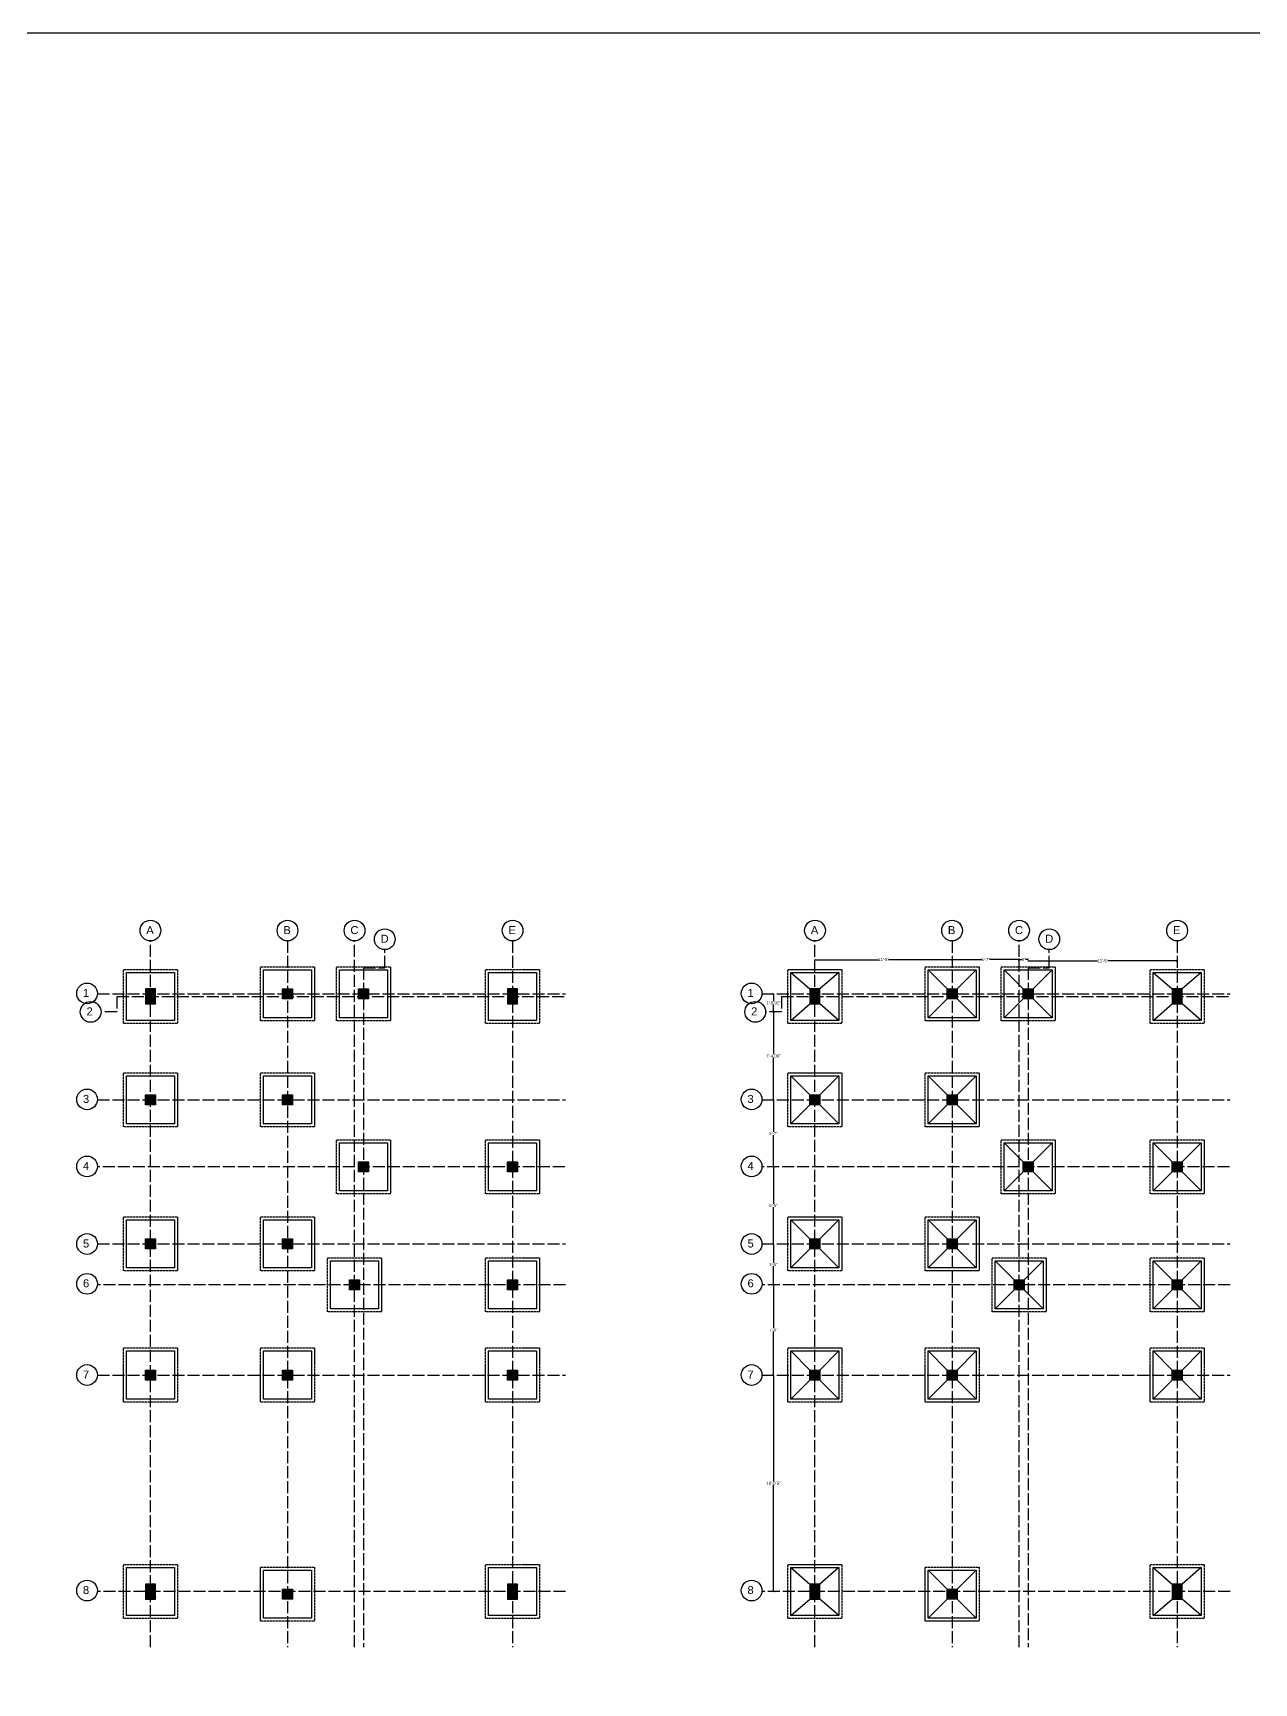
# Model space of a CAD drawing. Header units: inches. Extents: x -19338 to 11623, y -1285 to 3664.
# Drawn here: x -956 to 264, y -24 to 1626 of the extents above; entities that cross this region are included whole.
import ezdxf

# ---------------------------------------------------------------- set-up
doc = ezdxf.new("R2010")
doc.units = ezdxf.units.IN
doc.header["$MEASUREMENT"] = 0
doc.linetypes.add('ACAD_ISO02W100', pattern=[15, 12, -3])
doc.layers.get('0').update_dxf_attribs({"color": 18})
doc.layers.add('C', color=141, linetype='Continuous')
doc.layers.add('C1', color=10, linetype='Continuous')
doc.styles.get("Standard").update_dxf_attribs({"font": 'arial.ttf'})
doc.dimstyles.get("Standard").update_dxf_attribs({"dimtxt": 3, "dimasz": 2, "dimexe": 0.18, "dimexo": 0.0625, "dimgap": 0.09, "dimtad": 0, "dimtih": 1, "dimtoh": 1, "dimdsep": 46, "dimlunit": 3, "dimtxsty": 'Standard', "dimblk": 'ARCHTICK', "dimcen": 0.09, "dimse1": 1, "dimse2": 1, "dimclrd": 2, "dimadec": 0, "dimazin": 0, "dimtfac": 1, "dimtofl": 0, "dimtmove": 0, "dimatfit": 3, "dimfxl": 1, "dimtolj": 1, "dimtzin": 0, "dimarcsym": 0})

# ---------------------------------------------------------------- blocks, each defined once
blk = doc.blocks.new('_ArchTick')
at = {"color": 0, "linetype": 'ByBlock', "const_width": 0.15}
blk.add_lwpolyline([(-0.5, -0.5), (0.5, 0.5)], dxfattribs=at)
blk = doc.blocks.new('*D167')
at = {"color": 2, "lineweight": -2, "transparency": 16777216}
for p, q in [((-174.7, 699), (-111.3, 699)), ((-37.7, 699), (-101.1, 699))]:
    blk.add_line(p, q, dxfattribs=at)
at = {"layer": 'Defpoints', "color": 0, "transparency": 16777216}
for p in [(-174.7, 703.2), (-37.7, 703.2), (-37.7, 699)]:
    blk.add_point(p, dxfattribs=at)
at = {"color": 2, "lineweight": -2, "transparency": 16777216, "xscale": 2, "yscale": 2, "zscale": 2, "rotation": 180}
blk.add_blockref('_ArchTick', (-174.7, 699), dxfattribs=at)
at = {"color": 2, "lineweight": -2, "transparency": 16777216, "xscale": 2, "yscale": 2, "zscale": 2}
blk.add_blockref('_ArchTick', (-37.7, 699), dxfattribs=at)
at = {"color": 0, "transparency": 16777216, "insert": (-106.2, 699), "char_height": 3, "attachment_point": 5}
blk.add_mtext('\\A1;11\'-5"', dxfattribs=at)
blk = doc.blocks.new('*D168')
at = {"color": 2, "lineweight": -2, "transparency": 16777216}
for p, q in [((-216.2, 664.7), (-216.2, 657.4)), ((-216.2, 646.8), (-216.2, 654.1))]:
    blk.add_line(p, q, dxfattribs=at)
at = {"layer": 'Defpoints', "color": 0, "transparency": 16777216}
for p in [(-216.9, 664.7), (-216.2, 646.8), (-216.2, 646.8)]:
    blk.add_point(p, dxfattribs=at)
at = {"color": 2, "lineweight": -2, "transparency": 16777216, "xscale": 2, "yscale": 2, "zscale": 2}
for p, rotation in [((-216.2, 664.7), 90), ((-216.2, 646.8), 270)]:
    blk.add_blockref('_ArchTick', p, dxfattribs=dict(at, rotation=rotation))
at = {"color": 0, "transparency": 16777216, "insert": (-216.2, 655.8), "char_height": 3, "attachment_point": 5}
blk.add_mtext('\\A1;1\'-5.92"', dxfattribs=at)
blk = doc.blocks.new('*D169')
at = {"color": 2, "lineweight": -2, "transparency": 16777216}
for p, q in [((-216.2, 646.8), (-216.2, 604.4)), ((-216.2, 558.7), (-216.2, 601.1))]:
    blk.add_line(p, q, dxfattribs=at)
at = {"layer": 'Defpoints', "color": 0, "transparency": 16777216}
for p in [(-216.2, 646.8), (-216.2, 558.7), (-216.2, 558.7)]:
    blk.add_point(p, dxfattribs=at)
at = {"color": 2, "lineweight": -2, "transparency": 16777216, "xscale": 2, "yscale": 2, "zscale": 2}
for p, rotation in [((-216.2, 646.8), 90), ((-216.2, 558.7), 270)]:
    blk.add_blockref('_ArchTick', p, dxfattribs=dict(at, rotation=rotation))
at = {"color": 0, "transparency": 16777216, "insert": (-216.2, 602.8), "char_height": 3, "attachment_point": 5}
blk.add_mtext('\\A1;7\'-4.08"', dxfattribs=at)
blk = doc.blocks.new('*D170')
at = {"color": 2, "lineweight": -2, "transparency": 16777216}
for p, q in [((-216.2, 558.7), (-216.2, 526.8)), ((-216.2, 491.7), (-216.2, 523.6))]:
    blk.add_line(p, q, dxfattribs=at)
at = {"layer": 'Defpoints', "color": 0, "transparency": 16777216}
for p in [(-216.2, 558.7), (-216.2, 491.7), (-216.2, 491.7)]:
    blk.add_point(p, dxfattribs=at)
at = {"color": 2, "lineweight": -2, "transparency": 16777216, "xscale": 2, "yscale": 2, "zscale": 2}
for p, rotation in [((-216.2, 558.7), 90), ((-216.2, 491.7), 270)]:
    blk.add_blockref('_ArchTick', p, dxfattribs=dict(at, rotation=rotation))
at = {"color": 0, "transparency": 16777216, "insert": (-216.2, 525.2), "char_height": 3, "attachment_point": 5}
blk.add_mtext('\\A1;5\'-7"', dxfattribs=at)
blk = doc.blocks.new('*D171')
at = {"color": 2, "lineweight": -2, "transparency": 16777216}
for p, q in [((-216.2, 491.7), (-216.2, 454.9)), ((-216.2, 414.7), (-216.2, 451.6))]:
    blk.add_line(p, q, dxfattribs=at)
at = {"layer": 'Defpoints', "color": 0, "transparency": 16777216}
for p in [(-216.2, 491.7), (-216.2, 414.7), (-216.2, 414.7)]:
    blk.add_point(p, dxfattribs=at)
at = {"color": 2, "lineweight": -2, "transparency": 16777216, "xscale": 2, "yscale": 2, "zscale": 2}
for p, rotation in [((-216.2, 491.7), 90), ((-216.2, 414.7), 270)]:
    blk.add_blockref('_ArchTick', p, dxfattribs=dict(at, rotation=rotation))
at = {"color": 0, "transparency": 16777216, "insert": (-216.2, 453.2), "char_height": 3, "attachment_point": 5}
blk.add_mtext('\\A1;6\'-5"', dxfattribs=at)
blk = doc.blocks.new('*D172')
at = {"color": 2, "lineweight": -2, "transparency": 16777216}
for p, q in [((-216.2, 414.7), (-216.2, 395.9)), ((-216.2, 373.7), (-216.2, 392.6))]:
    blk.add_line(p, q, dxfattribs=at)
at = {"layer": 'Defpoints', "color": 0, "transparency": 16777216}
for p in [(-216.2, 414.7), (-216.2, 373.7), (-216.2, 373.7)]:
    blk.add_point(p, dxfattribs=at)
at = {"color": 2, "lineweight": -2, "transparency": 16777216, "xscale": 2, "yscale": 2, "zscale": 2}
for p, rotation in [((-216.2, 414.7), 90), ((-216.2, 373.7), 270)]:
    blk.add_blockref('_ArchTick', p, dxfattribs=dict(at, rotation=rotation))
at = {"color": 0, "transparency": 16777216, "insert": (-216.2, 394.2), "char_height": 3, "attachment_point": 5}
blk.add_mtext('\\A1;3\'-5"', dxfattribs=at)
blk = doc.blocks.new('*D173')
at = {"color": 2, "lineweight": -2, "transparency": 16777216}
for p, q in [((-216.2, 373.7), (-216.2, 330.4)), ((-216.2, 283.7), (-216.2, 327.1))]:
    blk.add_line(p, q, dxfattribs=at)
at = {"layer": 'Defpoints', "color": 0, "transparency": 16777216}
for p in [(-216.2, 373.7), (-216.2, 283.7), (-216.2, 283.7)]:
    blk.add_point(p, dxfattribs=at)
at = {"color": 2, "lineweight": -2, "transparency": 16777216, "xscale": 2, "yscale": 2, "zscale": 2}
for p, rotation in [((-216.2, 373.7), 90), ((-216.2, 283.7), 270)]:
    blk.add_blockref('_ArchTick', p, dxfattribs=dict(at, rotation=rotation))
at = {"color": 0, "transparency": 16777216, "insert": (-216.2, 328.7), "char_height": 3, "attachment_point": 5}
blk.add_mtext('\\A1;7\'-6"', dxfattribs=at)
blk = doc.blocks.new('*D174')
at = {"color": 2, "lineweight": -2, "transparency": 16777216}
for p, q in [((-216.2, 283.7), (-216.2, 177.1)), ((-216.2, 67.2), (-216.2, 173.9))]:
    blk.add_line(p, q, dxfattribs=at)
at = {"layer": 'Defpoints', "color": 0, "transparency": 16777216}
for p in [(-216.2, 283.7), (-216.2, 67.2), (-216.2, 67.2)]:
    blk.add_point(p, dxfattribs=at)
at = {"color": 2, "lineweight": -2, "transparency": 16777216, "xscale": 2, "yscale": 2, "zscale": 2}
for p, rotation in [((-216.2, 283.7), 90), ((-216.2, 67.2), 270)]:
    blk.add_blockref('_ArchTick', p, dxfattribs=dict(at, rotation=rotation))
at = {"color": 0, "transparency": 16777216, "insert": (-216.2, 175.5), "char_height": 3, "attachment_point": 5}
blk.add_mtext('\\A1;18\'-0.5"', dxfattribs=at)
blk = doc.blocks.new('*D178')
at = {"color": 2, "lineweight": -2, "transparency": 16777216}
for p, q in [((-37.7, 699.1), (-8.3, 699.1)), ((29.3, 699.1), (-0.1, 699.1))]:
    blk.add_line(p, q, dxfattribs=at)
at = {"layer": 'Defpoints', "color": 0, "transparency": 16777216}
for p in [(-37.7, 699.1), (29.3, 699.1), (29.3, 699.1)]:
    blk.add_point(p, dxfattribs=at)
at = {"color": 2, "lineweight": -2, "transparency": 16777216, "xscale": 2, "yscale": 2, "zscale": 2, "rotation": 180}
blk.add_blockref('_ArchTick', (-37.7, 699.1), dxfattribs=at)
at = {"color": 2, "lineweight": -2, "transparency": 16777216, "xscale": 2, "yscale": 2, "zscale": 2}
blk.add_blockref('_ArchTick', (29.3, 699.1), dxfattribs=at)
at = {"color": 0, "transparency": 16777216, "insert": (-4.2, 699.1), "char_height": 3, "attachment_point": 5}
blk.add_mtext('\\A1;5\'-7"', dxfattribs=at)
blk = doc.blocks.new('*D181')
at = {"color": 2, "lineweight": -2, "transparency": 16777216}
for p, q in [((29.3, 699.2), (32, 699.2)), ((38.3, 699.2), (35.6, 699.2))]:
    blk.add_line(p, q, dxfattribs=at)
at = {"layer": 'Defpoints', "color": 0, "transparency": 16777216}
for p in [(38.3, 699.2), (29.3, 681.2), (38.3, 681.2)]:
    blk.add_point(p, dxfattribs=at)
at = {"color": 2, "lineweight": -2, "transparency": 16777216, "xscale": 2, "yscale": 2, "zscale": 2, "rotation": 180}
blk.add_blockref('_ArchTick', (29.3, 699.2), dxfattribs=at)
at = {"color": 2, "lineweight": -2, "transparency": 16777216, "xscale": 2, "yscale": 2, "zscale": 2}
blk.add_blockref('_ArchTick', (38.3, 699.2), dxfattribs=at)
at = {"color": 0, "transparency": 16777216, "insert": (33.8, 699.2), "char_height": 3, "attachment_point": 5}
blk.add_mtext('\\A1;9"', dxfattribs=at)
blk = doc.blocks.new('*D182')
at = {"color": 2, "lineweight": -2, "transparency": 16777216}
for p, q in [((38.3, 697.8), (107.7, 697.8)), ((187.3, 697.8), (117.9, 697.8))]:
    blk.add_line(p, q, dxfattribs=at)
at = {"layer": 'Defpoints', "color": 0, "transparency": 16777216}
for p in [(187.3, 697.8), (38.3, 681.2), (187.3, 681.2)]:
    blk.add_point(p, dxfattribs=at)
at = {"color": 2, "lineweight": -2, "transparency": 16777216, "xscale": 2, "yscale": 2, "zscale": 2, "rotation": 180}
blk.add_blockref('_ArchTick', (38.3, 697.8), dxfattribs=at)
at = {"color": 2, "lineweight": -2, "transparency": 16777216, "xscale": 2, "yscale": 2, "zscale": 2}
blk.add_blockref('_ArchTick', (187.3, 697.8), dxfattribs=at)
at = {"color": 0, "transparency": 16777216, "insert": (112.8, 697.8), "char_height": 3, "attachment_point": 5}
blk.add_mtext('\\A1;12\'-5"', dxfattribs=at)

msp = doc.modelspace()

# ---------------------------------------------------------------- hatches: boundary and pattern name
h = msp.add_hatch(color=1)
h.dxf.hatch_style = 1
h.paths.add_polyline_path([(-706.946, 669.73), (-706.946, 659.73), (-696.946, 659.73), (-696.946, 669.73)])
h = msp.add_hatch(color=1)
h.dxf.hatch_style = 1
h.paths.add_polyline_path([(-630.946, 669.73), (-630.946, 659.73), (-620.946, 659.73), (-620.946, 669.73)])
h = msp.add_hatch(color=1)
h.dxf.hatch_style = 1
h.paths.add_polyline_path([(-42.701, 669.73), (-42.701, 659.73), (-32.701, 659.73), (-32.701, 669.73)])
h = msp.add_hatch(color=1)
h.dxf.hatch_style = 1
h.paths.add_polyline_path([(33.299, 669.73), (33.299, 659.73), (43.299, 659.73), (43.299, 669.73)])
h = msp.add_hatch(color=1)
h.dxf.hatch_style = 1
h.paths.add_polyline_path([(-843.946, 563.73), (-843.946, 553.73), (-833.946, 553.73), (-833.946, 563.73)])
h = msp.add_hatch(color=1)
h.dxf.hatch_style = 1
h.paths.add_polyline_path([(-706.946, 563.73), (-706.946, 553.73), (-696.946, 553.73), (-696.946, 563.73)])
h = msp.add_hatch(color=1)
h.dxf.hatch_style = 1
h.paths.add_polyline_path([(-179.701, 563.73), (-179.701, 553.73), (-169.701, 553.73), (-169.701, 563.73)])
h = msp.add_hatch(color=1)
h.dxf.hatch_style = 1
h.paths.add_polyline_path([(-42.701, 563.73), (-42.701, 553.73), (-32.701, 553.73), (-32.701, 563.73)])
h = msp.add_hatch(color=1)
h.dxf.hatch_style = 1
h.paths.add_polyline_path([(-630.946, 496.73), (-630.946, 486.73), (-620.946, 486.73), (-620.946, 496.73)])
h = msp.add_hatch(color=1)
h.dxf.hatch_style = 1
h.paths.add_polyline_path([(-481.946, 496.73), (-481.946, 486.73), (-471.946, 486.73), (-471.946, 496.73)])
h = msp.add_hatch(color=1)
h.dxf.hatch_style = 1
h.paths.add_polyline_path([(33.299, 496.73), (33.299, 486.73), (43.299, 486.73), (43.299, 496.73)])
h = msp.add_hatch(color=1)
h.dxf.hatch_style = 1
h.paths.add_polyline_path([(182.299, 496.73), (182.299, 486.73), (192.299, 486.73), (192.299, 496.73)])
h = msp.add_hatch(color=1)
h.dxf.hatch_style = 1
h.paths.add_polyline_path([(-843.946, 419.73), (-843.946, 409.73), (-833.946, 409.73), (-833.946, 419.73)])
h = msp.add_hatch(color=1)
h.dxf.hatch_style = 1
h.paths.add_polyline_path([(-706.946, 419.73), (-706.946, 409.73), (-696.946, 409.73), (-696.946, 419.73)])
h = msp.add_hatch(color=1)
h.dxf.hatch_style = 1
h.paths.add_polyline_path([(-179.701, 419.73), (-179.701, 409.73), (-169.701, 409.73), (-169.701, 419.73)])
h = msp.add_hatch(color=1)
h.dxf.hatch_style = 1
h.paths.add_polyline_path([(-42.701, 419.73), (-42.701, 409.73), (-32.701, 409.73), (-32.701, 419.73)])
h = msp.add_hatch(color=1)
h.dxf.hatch_style = 1
h.paths.add_polyline_path([(-639.946, 378.73), (-639.946, 368.73), (-629.946, 368.73), (-629.946, 378.73)])
h = msp.add_hatch(color=1)
h.dxf.hatch_style = 1
h.paths.add_polyline_path([(-481.946, 378.73), (-481.946, 368.73), (-471.946, 368.73), (-471.946, 378.73)])
h = msp.add_hatch(color=1)
h.dxf.hatch_style = 1
h.paths.add_polyline_path([(24.299, 378.73), (24.299, 368.73), (34.299, 368.73), (34.299, 378.73)])
h = msp.add_hatch(color=1)
h.dxf.hatch_style = 1
h.paths.add_polyline_path([(182.299, 378.73), (182.299, 368.73), (192.299, 368.73), (192.299, 378.73)])
h = msp.add_hatch(color=1)
h.dxf.hatch_style = 1
h.paths.add_polyline_path([(-843.946, 288.73), (-843.946, 278.73), (-833.946, 278.73), (-833.946, 288.73)])
h = msp.add_hatch(color=1)
h.dxf.hatch_style = 1
h.paths.add_polyline_path([(-706.946, 288.73), (-706.946, 278.73), (-696.946, 278.73), (-696.946, 288.73)])
h = msp.add_hatch(color=1)
h.dxf.hatch_style = 1
h.paths.add_polyline_path([(-481.946, 288.73), (-481.946, 278.73), (-471.946, 278.73), (-471.946, 288.73)])
h = msp.add_hatch(color=1)
h.dxf.hatch_style = 1
h.paths.add_polyline_path([(-179.701, 288.73), (-179.701, 278.73), (-169.701, 278.73), (-169.701, 288.73)])
h = msp.add_hatch(color=1)
h.dxf.hatch_style = 1
h.paths.add_polyline_path([(-42.701, 288.73), (-42.701, 278.73), (-32.701, 278.73), (-32.701, 288.73)])
h = msp.add_hatch(color=1)
h.dxf.hatch_style = 1
h.paths.add_polyline_path([(182.299, 288.73), (182.299, 278.73), (192.299, 278.73), (192.299, 288.73)])
h = msp.add_hatch(color=1)
h.dxf.hatch_style = 1
h.paths.add_polyline_path([(-706.946, 69.73), (-706.946, 59.73), (-696.946, 59.73), (-696.946, 69.73)])
h = msp.add_hatch(color=1)
h.dxf.hatch_style = 1
h.paths.add_polyline_path([(-42.701, 69.73), (-42.701, 59.73), (-32.701, 59.73), (-32.701, 69.73)])
at = {"layer": 'C'}
h = msp.add_hatch(color=256, dxfattribs=at)
h.dxf.hatch_style = 1
h.paths.add_polyline_path([(-833.946, 669.73), (-843.946, 669.73), (-843.946, 654.73), (-833.946, 654.73)])
h = msp.add_hatch(color=256, dxfattribs=at)
h.dxf.hatch_style = 1
h.paths.add_polyline_path([(-471.946, 669.73), (-481.946, 669.73), (-481.946, 654.73), (-471.946, 654.73)])
h = msp.add_hatch(color=256, dxfattribs=at)
h.dxf.hatch_style = 1
h.paths.add_polyline_path([(-169.701, 669.73), (-179.701, 669.73), (-179.701, 654.73), (-169.701, 654.73)])
h = msp.add_hatch(color=256, dxfattribs=at)
h.dxf.hatch_style = 1
h.paths.add_polyline_path([(192.299, 669.73), (182.299, 669.73), (182.299, 654.73), (192.299, 654.73)])
h = msp.add_hatch(color=256, dxfattribs=at)
h.dxf.hatch_style = 1
h.paths.add_polyline_path([(-833.946, 74.73), (-843.946, 74.73), (-843.946, 59.73), (-833.946, 59.73)])
h = msp.add_hatch(color=256, dxfattribs=at)
h.dxf.hatch_style = 1
h.paths.add_polyline_path([(-471.946, 74.73), (-481.946, 74.73), (-481.946, 59.73), (-471.946, 59.73)])
h = msp.add_hatch(color=256, dxfattribs=at)
h.dxf.hatch_style = 1
h.paths.add_polyline_path([(-169.701, 74.73), (-179.701, 74.73), (-179.701, 59.73), (-169.701, 59.73)])
h = msp.add_hatch(color=256, dxfattribs=at)
h.dxf.hatch_style = 1
h.paths.add_polyline_path([(192.299, 74.73), (182.299, 74.73), (182.299, 59.73), (192.299, 59.73)])

# ---------------------------------------------------------------- linework, layer by layer
at = {"linetype": 'ACAD_ISO02W100'}
for p, q in [((-838.946, 11.73), (-838.946, 717.73)), ((-701.946, 717.73), (-701.946, 11.73)), ((-634.946, 11.73), (-634.946, 717.73)), ((-476.946, 717.73), (-476.946, 11.73)), ((-174.701, 11.73), (-174.701, 717.73)), ((-37.701, 717.73), (-37.701, 11.73)), ((29.299, 11.73), (29.299, 717.73)), ((187.299, 717.73), (187.299, 11.73)), ((-604.725, 690.729), (-604.725, 709.084)), ((59.52, 690.729), (59.52, 709.084)), ((-625.946, 690.729), (-625.946, 11.73)), ((-625.946, 690.729), (-604.725, 690.729)), ((38.299, 690.729), (38.299, 11.73)), ((38.299, 690.729), (59.52, 690.729)), ((-891.946, 664.73), (-423.946, 664.73)), ((-872.462, 662.23), (-423.946, 662.23)), ((-872.462, 662.23), (-872.462, 646.806)), ((-227.701, 664.73), (240.299, 664.73)), ((-208.217, 662.23), (240.299, 662.23)), ((-208.217, 662.23), (-208.217, 646.806)), ((-872.462, 646.806), (-888.331, 646.806)), ((-208.217, 646.806), (-224.086, 646.806)), ((-891.946, 558.73), (-423.946, 558.73)), ((-227.701, 558.73), (240.299, 558.73)), ((-424.612, 491.73), (-891.946, 491.73)), ((239.633, 491.73), (-227.701, 491.73)), ((-891.946, 414.73), (-423.946, 414.73)), ((-227.701, 414.73), (240.299, 414.73)), ((-423.946, 373.73), (-891.946, 373.73)), ((240.299, 373.73), (-227.701, 373.73)), ((-891.946, 283.73), (-423.946, 283.73)), ((-227.701, 283.73), (240.299, 283.73)), ((-423.946, 67.23), (-891.946, 67.23)), ((240.299, 67.23), (-227.701, 67.23))]:
    msp.add_line(p, q, dxfattribs=at)
for p, q in [((-198.701, 686.23), (-179.701, 669.73)), ((-150.701, 686.23), (-169.701, 669.73)), ((-61.701, 688.73), (-42.701, 669.73)), ((-13.701, 688.73), (-32.701, 669.73)), ((14.299, 688.73), (33.299, 669.73)), ((62.299, 688.73), (43.299, 669.73)), ((163.299, 686.23), (182.299, 669.73)), ((211.299, 686.23), (192.299, 669.73)), ((-198.701, 638.23), (-179.701, 654.73)), ((-150.701, 638.23), (-169.701, 654.73)), ((-61.701, 640.73), (-42.701, 659.73)), ((-13.701, 640.73), (-32.701, 659.73)), ((14.299, 640.73), (33.299, 659.73)), ((62.299, 640.73), (43.299, 659.73)), ((163.299, 638.23), (182.299, 654.73)), ((211.299, 638.23), (192.299, 654.73)), ((-198.701, 582.73), (-179.701, 563.73)), ((-150.701, 582.73), (-169.701, 563.73)), ((-61.701, 582.73), (-42.701, 563.73)), ((-13.701, 582.73), (-32.701, 563.73)), ((-198.701, 534.73), (-179.701, 553.73)), ((-150.701, 534.73), (-169.701, 553.73)), ((-61.701, 534.73), (-42.701, 553.73)), ((-13.701, 534.73), (-32.701, 553.73)), ((14.299, 515.73), (33.299, 496.73)), ((62.299, 515.73), (43.299, 496.73)), ((163.299, 515.73), (182.299, 496.73)), ((211.299, 515.73), (192.299, 496.73)), ((14.299, 467.73), (33.299, 486.73)), ((62.299, 467.73), (43.299, 486.73)), ((163.299, 467.73), (182.299, 486.73)), ((211.299, 467.73), (192.299, 486.73)), ((-198.701, 438.73), (-179.701, 419.73)), ((-150.701, 438.73), (-169.701, 419.73)), ((-61.701, 438.73), (-42.701, 419.73)), ((-13.701, 438.73), (-32.701, 419.73)), ((-198.701, 390.73), (-179.701, 409.73)), ((-150.701, 390.73), (-169.701, 409.73)), ((-61.701, 390.73), (-42.701, 409.73)), ((-13.701, 390.73), (-32.701, 409.73)), ((5.299, 397.73), (24.299, 378.73)), ((53.299, 397.73), (34.299, 378.73)), ((163.299, 397.73), (182.299, 378.73)), ((211.299, 397.73), (192.299, 378.73)), ((5.299, 349.73), (24.299, 368.73)), ((53.299, 349.73), (34.299, 368.73)), ((163.299, 349.73), (182.299, 368.73)), ((211.299, 349.73), (192.299, 368.73)), ((-198.701, 307.73), (-179.701, 288.73)), ((-150.701, 307.73), (-169.701, 288.73)), ((-61.701, 307.73), (-42.701, 288.73)), ((-13.701, 307.73), (-32.701, 288.73)), ((163.299, 307.73), (182.299, 288.73)), ((211.299, 307.73), (192.299, 288.73)), ((-198.701, 259.73), (-179.701, 278.73)), ((-150.701, 259.73), (-169.701, 278.73)), ((-61.701, 259.73), (-42.701, 278.73)), ((-13.701, 259.73), (-32.701, 278.73)), ((163.299, 259.73), (182.299, 278.73)), ((211.299, 259.73), (192.299, 278.73)), ((-198.701, 91.23), (-179.701, 74.73)), ((-150.701, 91.23), (-169.701, 74.73)), ((-61.701, 88.73), (-42.701, 69.73)), ((-13.701, 88.73), (-32.701, 69.73)), ((163.299, 91.23), (182.299, 74.73)), ((211.299, 91.23), (192.299, 74.73)), ((-198.701, 43.23), (-179.701, 59.73)), ((-150.701, 43.23), (-169.701, 59.73)), ((-61.701, 40.73), (-42.701, 59.73)), ((-13.701, 40.73), (-32.701, 59.73)), ((163.299, 43.23), (182.299, 59.73)), ((211.299, 43.23), (192.299, 59.73))]:
    msp.add_line(p, q)
for points in [[(-3064.456, 1625.524), (1425.493, 1625.524), (1425.493, -1285.236), (-3064.456, -1285.236)], [(-862.946, 686.23), (-814.946, 686.23), (-814.946, 638.23), (-862.946, 638.23)], [(-725.946, 688.73), (-677.946, 688.73), (-677.946, 640.73), (-725.946, 640.73)], [(-649.946, 688.73), (-601.946, 688.73), (-601.946, 640.73), (-649.946, 640.73)], [(-500.946, 686.23), (-452.946, 686.23), (-452.946, 638.23), (-500.946, 638.23)], [(-198.701, 686.23), (-150.701, 686.23), (-150.701, 638.23), (-198.701, 638.23)], [(-61.701, 688.73), (-13.701, 688.73), (-13.701, 640.73), (-61.701, 640.73)], [(14.299, 688.73), (62.299, 688.73), (62.299, 640.73), (14.299, 640.73)], [(163.299, 686.23), (211.299, 686.23), (211.299, 638.23), (163.299, 638.23)], [(-862.946, 582.73), (-814.946, 582.73), (-814.946, 534.73), (-862.946, 534.73)], [(-725.946, 582.73), (-677.946, 582.73), (-677.946, 534.73), (-725.946, 534.73)], [(-198.701, 582.73), (-150.701, 582.73), (-150.701, 534.73), (-198.701, 534.73)], [(-61.701, 582.73), (-13.701, 582.73), (-13.701, 534.73), (-61.701, 534.73)], [(-649.946, 515.73), (-601.946, 515.73), (-601.946, 467.73), (-649.946, 467.73)], [(-500.946, 515.73), (-452.946, 515.73), (-452.946, 467.73), (-500.946, 467.73)], [(14.299, 515.73), (62.299, 515.73), (62.299, 467.73), (14.299, 467.73)], [(163.299, 515.73), (211.299, 515.73), (211.299, 467.73), (163.299, 467.73)], [(-862.946, 438.73), (-814.946, 438.73), (-814.946, 390.73), (-862.946, 390.73)], [(-725.946, 438.73), (-677.946, 438.73), (-677.946, 390.73), (-725.946, 390.73)], [(-198.701, 438.73), (-150.701, 438.73), (-150.701, 390.73), (-198.701, 390.73)], [(-61.701, 438.73), (-13.701, 438.73), (-13.701, 390.73), (-61.701, 390.73)], [(-658.946, 397.73), (-610.946, 397.73), (-610.946, 349.73), (-658.946, 349.73)], [(-500.946, 397.73), (-452.946, 397.73), (-452.946, 349.73), (-500.946, 349.73)], [(5.299, 397.73), (53.299, 397.73), (53.299, 349.73), (5.299, 349.73)], [(163.299, 397.73), (211.299, 397.73), (211.299, 349.73), (163.299, 349.73)], [(-862.946, 307.73), (-814.946, 307.73), (-814.946, 259.73), (-862.946, 259.73)], [(-725.946, 307.73), (-677.946, 307.73), (-677.946, 259.73), (-725.946, 259.73)], [(-500.946, 307.73), (-452.946, 307.73), (-452.946, 259.73), (-500.946, 259.73)], [(-198.701, 307.73), (-150.701, 307.73), (-150.701, 259.73), (-198.701, 259.73)], [(-61.701, 307.73), (-13.701, 307.73), (-13.701, 259.73), (-61.701, 259.73)], [(163.299, 307.73), (211.299, 307.73), (211.299, 259.73), (163.299, 259.73)], [(-862.946, 91.23), (-814.946, 91.23), (-814.946, 43.23), (-862.946, 43.23)], [(-725.946, 88.73), (-677.946, 88.73), (-677.946, 40.73), (-725.946, 40.73)], [(-500.946, 91.23), (-452.946, 91.23), (-452.946, 43.23), (-500.946, 43.23)], [(-198.701, 91.23), (-150.701, 91.23), (-150.701, 43.23), (-198.701, 43.23)], [(-61.701, 88.73), (-13.701, 88.73), (-13.701, 40.73), (-61.701, 40.73)], [(163.299, 91.23), (211.299, 91.23), (211.299, 43.23), (163.299, 43.23)]]:
    msp.add_lwpolyline(points, close=True)
at = {"color": 40, "linetype": 'ACAD_ISO02W100', "ltscale": 0.2, "true_color": 0xf8d731}
for points in [[(-865.946, 689.23), (-811.946, 689.23), (-811.946, 635.23), (-865.946, 635.23)], [(-728.946, 691.73), (-674.946, 691.73), (-674.946, 637.73), (-728.946, 637.73)], [(-652.946, 691.73), (-598.946, 691.73), (-598.946, 637.73), (-652.946, 637.73)], [(-503.946, 689.23), (-449.946, 689.23), (-449.946, 635.23), (-503.946, 635.23)], [(-201.701, 689.23), (-147.701, 689.23), (-147.701, 635.23), (-201.701, 635.23)], [(-64.701, 691.73), (-10.701, 691.73), (-10.701, 637.73), (-64.701, 637.73)], [(11.299, 691.73), (65.299, 691.73), (65.299, 637.73), (11.299, 637.73)], [(160.299, 689.23), (214.299, 689.23), (214.299, 635.23), (160.299, 635.23)], [(-865.946, 585.73), (-811.946, 585.73), (-811.946, 531.73), (-865.946, 531.73)], [(-728.946, 585.73), (-674.946, 585.73), (-674.946, 531.73), (-728.946, 531.73)], [(-201.701, 585.73), (-147.701, 585.73), (-147.701, 531.73), (-201.701, 531.73)], [(-64.701, 585.73), (-10.701, 585.73), (-10.701, 531.73), (-64.701, 531.73)], [(-652.946, 518.73), (-598.946, 518.73), (-598.946, 464.73), (-652.946, 464.73)], [(-503.946, 518.73), (-449.946, 518.73), (-449.946, 464.73), (-503.946, 464.73)], [(11.299, 518.73), (65.299, 518.73), (65.299, 464.73), (11.299, 464.73)], [(160.299, 518.73), (214.299, 518.73), (214.299, 464.73), (160.299, 464.73)], [(-865.946, 441.73), (-811.946, 441.73), (-811.946, 387.73), (-865.946, 387.73)], [(-728.946, 441.73), (-674.946, 441.73), (-674.946, 387.73), (-728.946, 387.73)], [(-201.701, 441.73), (-147.701, 441.73), (-147.701, 387.73), (-201.701, 387.73)], [(-64.701, 441.73), (-10.701, 441.73), (-10.701, 387.73), (-64.701, 387.73)], [(-661.946, 400.73), (-607.946, 400.73), (-607.946, 346.73), (-661.946, 346.73)], [(-503.946, 400.73), (-449.946, 400.73), (-449.946, 346.73), (-503.946, 346.73)], [(2.299, 400.73), (56.299, 400.73), (56.299, 346.73), (2.299, 346.73)], [(160.299, 400.73), (214.299, 400.73), (214.299, 346.73), (160.299, 346.73)], [(-865.946, 310.73), (-811.946, 310.73), (-811.946, 256.73), (-865.946, 256.73)], [(-728.946, 310.73), (-674.946, 310.73), (-674.946, 256.73), (-728.946, 256.73)], [(-503.946, 310.73), (-449.946, 310.73), (-449.946, 256.73), (-503.946, 256.73)], [(-201.701, 310.73), (-147.701, 310.73), (-147.701, 256.73), (-201.701, 256.73)], [(-64.701, 310.73), (-10.701, 310.73), (-10.701, 256.73), (-64.701, 256.73)], [(160.299, 310.73), (214.299, 310.73), (214.299, 256.73), (160.299, 256.73)], [(-865.946, 94.23), (-811.946, 94.23), (-811.946, 40.23), (-865.946, 40.23)], [(-728.946, 91.73), (-674.946, 91.73), (-674.946, 37.73), (-728.946, 37.73)], [(-503.946, 94.23), (-449.946, 94.23), (-449.946, 40.23), (-503.946, 40.23)], [(-201.701, 94.23), (-147.701, 94.23), (-147.701, 40.23), (-201.701, 40.23)], [(-64.701, 91.73), (-10.701, 91.73), (-10.701, 37.73), (-64.701, 37.73)], [(160.299, 94.23), (214.299, 94.23), (214.299, 40.23), (160.299, 40.23)]]:
    msp.add_lwpolyline(points, close=True, dxfattribs=at)
for centre in [(-838.946, 728.085), (-701.946, 728.085), (-634.946, 728.085), (-604.725, 719.439), (-476.946, 728.085), (-174.701, 728.085), (-37.701, 728.085), (29.299, 728.085), (59.52, 719.439), (187.299, 728.085), (-902.286, 665.286), (-238.041, 665.286), (-898.686, 646.806), (-234.441, 646.806), (-902.286, 559.286), (-238.041, 559.286), (-902.286, 492.286), (-238.041, 492.286), (-902.271, 414.73), (-238.026, 414.73), (-902.234, 374.899), (-237.99, 374.899), (-902.286, 283.73), (-238.041, 283.73), (-902.286, 68.178), (-238.041, 68.178)]:
    msp.add_circle(centre, 10.355)
at = {"layer": 'C'}
for p, q in [((-833.946, 669.73), (-843.946, 654.73)), ((-843.946, 669.73), (-833.946, 654.73)), ((-833.946, 669.73), (-843.946, 654.73)), ((-843.946, 669.73), (-833.946, 654.73)), ((-471.946, 669.73), (-481.946, 654.73)), ((-481.946, 669.73), (-471.946, 654.73)), ((-471.946, 669.73), (-481.946, 654.73)), ((-481.946, 669.73), (-471.946, 654.73)), ((-169.701, 669.73), (-179.701, 654.73)), ((-179.701, 669.73), (-169.701, 654.73)), ((-169.701, 669.73), (-179.701, 654.73)), ((-179.701, 669.73), (-169.701, 654.73)), ((192.299, 669.73), (182.299, 654.73)), ((182.299, 669.73), (192.299, 654.73)), ((192.299, 669.73), (182.299, 654.73)), ((182.299, 669.73), (192.299, 654.73)), ((-833.946, 74.73), (-843.946, 59.73)), ((-843.946, 74.73), (-833.946, 59.73)), ((-833.946, 74.73), (-843.946, 59.73)), ((-843.946, 74.73), (-833.946, 59.73)), ((-471.946, 74.73), (-481.946, 59.73)), ((-481.946, 74.73), (-471.946, 59.73)), ((-471.946, 74.73), (-481.946, 59.73)), ((-481.946, 74.73), (-471.946, 59.73)), ((-169.701, 74.73), (-179.701, 59.73)), ((-179.701, 74.73), (-169.701, 59.73)), ((-169.701, 74.73), (-179.701, 59.73)), ((-179.701, 74.73), (-169.701, 59.73)), ((192.299, 74.73), (182.299, 59.73)), ((182.299, 74.73), (192.299, 59.73)), ((192.299, 74.73), (182.299, 59.73)), ((182.299, 74.73), (192.299, 59.73))]:
    msp.add_line(p, q, dxfattribs=at)
for points in [[(-843.946, 654.73), (-833.946, 654.73), (-833.946, 669.73), (-843.946, 669.73)], [(-843.946, 654.73), (-833.946, 654.73), (-833.946, 669.73), (-843.946, 669.73)], [(-843.946, 654.73), (-833.946, 654.73), (-833.946, 669.73), (-843.946, 669.73)], [(-481.946, 654.73), (-471.946, 654.73), (-471.946, 669.73), (-481.946, 669.73)], [(-481.946, 654.73), (-471.946, 654.73), (-471.946, 669.73), (-481.946, 669.73)], [(-481.946, 654.73), (-471.946, 654.73), (-471.946, 669.73), (-481.946, 669.73)], [(-179.701, 654.73), (-169.701, 654.73), (-169.701, 669.73), (-179.701, 669.73)], [(-179.701, 654.73), (-169.701, 654.73), (-169.701, 669.73), (-179.701, 669.73)], [(-179.701, 654.73), (-169.701, 654.73), (-169.701, 669.73), (-179.701, 669.73)], [(182.299, 654.73), (192.299, 654.73), (192.299, 669.73), (182.299, 669.73)], [(182.299, 654.73), (192.299, 654.73), (192.299, 669.73), (182.299, 669.73)], [(182.299, 654.73), (192.299, 654.73), (192.299, 669.73), (182.299, 669.73)], [(-843.946, 59.73), (-833.946, 59.73), (-833.946, 74.73), (-843.946, 74.73)], [(-843.946, 59.73), (-833.946, 59.73), (-833.946, 74.73), (-843.946, 74.73)], [(-843.946, 59.73), (-833.946, 59.73), (-833.946, 74.73), (-843.946, 74.73)], [(-481.946, 59.73), (-471.946, 59.73), (-471.946, 74.73), (-481.946, 74.73)], [(-481.946, 59.73), (-471.946, 59.73), (-471.946, 74.73), (-481.946, 74.73)], [(-481.946, 59.73), (-471.946, 59.73), (-471.946, 74.73), (-481.946, 74.73)], [(-179.701, 59.73), (-169.701, 59.73), (-169.701, 74.73), (-179.701, 74.73)], [(-179.701, 59.73), (-169.701, 59.73), (-169.701, 74.73), (-179.701, 74.73)], [(-179.701, 59.73), (-169.701, 59.73), (-169.701, 74.73), (-179.701, 74.73)], [(182.299, 59.73), (192.299, 59.73), (192.299, 74.73), (182.299, 74.73)], [(182.299, 59.73), (192.299, 59.73), (192.299, 74.73), (182.299, 74.73)], [(182.299, 59.73), (192.299, 59.73), (192.299, 74.73), (182.299, 74.73)]]:
    msp.add_lwpolyline(points, close=True, dxfattribs=at)
at = {"layer": 'C1'}
for p, q in [((-706.946, 669.73), (-696.946, 659.73)), ((-696.946, 669.73), (-706.946, 659.73)), ((-706.946, 669.73), (-696.946, 659.73)), ((-696.946, 669.73), (-706.946, 659.73)), ((-630.946, 669.73), (-620.946, 659.73)), ((-620.946, 669.73), (-630.946, 659.73)), ((-630.946, 669.73), (-620.946, 659.73)), ((-620.946, 669.73), (-630.946, 659.73)), ((-42.701, 669.73), (-32.701, 659.73)), ((-32.701, 669.73), (-42.701, 659.73)), ((-42.701, 669.73), (-32.701, 659.73)), ((-32.701, 669.73), (-42.701, 659.73)), ((33.299, 669.73), (43.299, 659.73)), ((43.299, 669.73), (33.299, 659.73)), ((33.299, 669.73), (43.299, 659.73)), ((43.299, 669.73), (33.299, 659.73)), ((-843.946, 563.73), (-833.946, 553.73)), ((-833.946, 563.73), (-843.946, 553.73)), ((-843.946, 563.73), (-833.946, 553.73)), ((-833.946, 563.73), (-843.946, 553.73)), ((-706.946, 563.73), (-696.946, 553.73)), ((-696.946, 563.73), (-706.946, 553.73)), ((-706.946, 563.73), (-696.946, 553.73)), ((-696.946, 563.73), (-706.946, 553.73)), ((-179.701, 563.73), (-169.701, 553.73)), ((-169.701, 563.73), (-179.701, 553.73)), ((-179.701, 563.73), (-169.701, 553.73)), ((-169.701, 563.73), (-179.701, 553.73)), ((-42.701, 563.73), (-32.701, 553.73)), ((-32.701, 563.73), (-42.701, 553.73)), ((-42.701, 563.73), (-32.701, 553.73)), ((-32.701, 563.73), (-42.701, 553.73)), ((-630.946, 496.73), (-620.946, 486.73)), ((-620.946, 496.73), (-630.946, 486.73)), ((-630.946, 496.73), (-620.946, 486.73)), ((-620.946, 496.73), (-630.946, 486.73)), ((-481.946, 496.73), (-471.946, 486.73)), ((-471.946, 496.73), (-481.946, 486.73)), ((-481.946, 496.73), (-471.946, 486.73)), ((-471.946, 496.73), (-481.946, 486.73)), ((33.299, 496.73), (43.299, 486.73)), ((43.299, 496.73), (33.299, 486.73)), ((33.299, 496.73), (43.299, 486.73)), ((43.299, 496.73), (33.299, 486.73)), ((182.299, 496.73), (192.299, 486.73)), ((192.299, 496.73), (182.299, 486.73)), ((182.299, 496.73), (192.299, 486.73)), ((192.299, 496.73), (182.299, 486.73)), ((-843.946, 419.73), (-833.946, 409.73)), ((-833.946, 419.73), (-843.946, 409.73)), ((-843.946, 419.73), (-833.946, 409.73)), ((-833.946, 419.73), (-843.946, 409.73)), ((-706.946, 419.73), (-696.946, 409.73)), ((-696.946, 419.73), (-706.946, 409.73)), ((-706.946, 419.73), (-696.946, 409.73)), ((-696.946, 419.73), (-706.946, 409.73)), ((-179.701, 419.73), (-169.701, 409.73)), ((-169.701, 419.73), (-179.701, 409.73)), ((-179.701, 419.73), (-169.701, 409.73)), ((-169.701, 419.73), (-179.701, 409.73)), ((-42.701, 419.73), (-32.701, 409.73)), ((-32.701, 419.73), (-42.701, 409.73)), ((-42.701, 419.73), (-32.701, 409.73)), ((-32.701, 419.73), (-42.701, 409.73)), ((-639.946, 378.73), (-629.946, 368.73)), ((-629.946, 378.73), (-639.946, 368.73)), ((-639.946, 378.73), (-629.946, 368.73)), ((-629.946, 378.73), (-639.946, 368.73)), ((-481.946, 378.73), (-471.946, 368.73)), ((-471.946, 378.73), (-481.946, 368.73)), ((-481.946, 378.73), (-471.946, 368.73)), ((-471.946, 378.73), (-481.946, 368.73)), ((24.299, 378.73), (34.299, 368.73)), ((34.299, 378.73), (24.299, 368.73)), ((24.299, 378.73), (34.299, 368.73)), ((34.299, 378.73), (24.299, 368.73)), ((182.299, 378.73), (192.299, 368.73)), ((192.299, 378.73), (182.299, 368.73)), ((182.299, 378.73), (192.299, 368.73)), ((192.299, 378.73), (182.299, 368.73)), ((-843.946, 288.73), (-833.946, 278.73)), ((-833.946, 288.73), (-843.946, 278.73)), ((-843.946, 288.73), (-833.946, 278.73)), ((-833.946, 288.73), (-843.946, 278.73)), ((-706.946, 288.73), (-696.946, 278.73)), ((-696.946, 288.73), (-706.946, 278.73)), ((-706.946, 288.73), (-696.946, 278.73)), ((-696.946, 288.73), (-706.946, 278.73)), ((-481.946, 288.73), (-471.946, 278.73)), ((-471.946, 288.73), (-481.946, 278.73)), ((-481.946, 288.73), (-471.946, 278.73)), ((-471.946, 288.73), (-481.946, 278.73)), ((-179.701, 288.73), (-169.701, 278.73)), ((-169.701, 288.73), (-179.701, 278.73)), ((-179.701, 288.73), (-169.701, 278.73)), ((-169.701, 288.73), (-179.701, 278.73)), ((-42.701, 288.73), (-32.701, 278.73)), ((-32.701, 288.73), (-42.701, 278.73)), ((-42.701, 288.73), (-32.701, 278.73)), ((-32.701, 288.73), (-42.701, 278.73)), ((182.299, 288.73), (192.299, 278.73)), ((192.299, 288.73), (182.299, 278.73)), ((182.299, 288.73), (192.299, 278.73)), ((192.299, 288.73), (182.299, 278.73)), ((-706.946, 69.73), (-696.946, 59.73)), ((-696.946, 69.73), (-706.946, 59.73)), ((-42.701, 69.73), (-32.701, 59.73)), ((-32.701, 69.73), (-42.701, 59.73))]:
    msp.add_line(p, q, dxfattribs=at)
for points in [[(-696.946, 659.73), (-706.946, 659.73), (-706.946, 669.73), (-696.946, 669.73)], [(-696.946, 659.73), (-706.946, 659.73), (-706.946, 669.73), (-696.946, 669.73)], [(-696.946, 659.73), (-706.946, 659.73), (-706.946, 669.73), (-696.946, 669.73)], [(-620.946, 659.73), (-630.946, 659.73), (-630.946, 669.73), (-620.946, 669.73)], [(-620.946, 659.73), (-630.946, 659.73), (-630.946, 669.73), (-620.946, 669.73)], [(-620.946, 659.73), (-630.946, 659.73), (-630.946, 669.73), (-620.946, 669.73)], [(-32.701, 659.73), (-42.701, 659.73), (-42.701, 669.73), (-32.701, 669.73)], [(-32.701, 659.73), (-42.701, 659.73), (-42.701, 669.73), (-32.701, 669.73)], [(43.299, 659.73), (33.299, 659.73), (33.299, 669.73), (43.299, 669.73)], [(43.299, 659.73), (33.299, 659.73), (33.299, 669.73), (43.299, 669.73)], [(-833.946, 553.73), (-843.946, 553.73), (-843.946, 563.73), (-833.946, 563.73)], [(-833.946, 553.73), (-843.946, 553.73), (-843.946, 563.73), (-833.946, 563.73)], [(-833.946, 553.73), (-843.946, 553.73), (-843.946, 563.73), (-833.946, 563.73)], [(-696.946, 553.73), (-706.946, 553.73), (-706.946, 563.73), (-696.946, 563.73)], [(-696.946, 553.73), (-706.946, 553.73), (-706.946, 563.73), (-696.946, 563.73)], [(-696.946, 553.73), (-706.946, 553.73), (-706.946, 563.73), (-696.946, 563.73)], [(-169.701, 553.73), (-179.701, 553.73), (-179.701, 563.73), (-169.701, 563.73)], [(-169.701, 553.73), (-179.701, 553.73), (-179.701, 563.73), (-169.701, 563.73)], [(-32.701, 553.73), (-42.701, 553.73), (-42.701, 563.73), (-32.701, 563.73)], [(-32.701, 553.73), (-42.701, 553.73), (-42.701, 563.73), (-32.701, 563.73)], [(-620.946, 486.73), (-630.946, 486.73), (-630.946, 496.73), (-620.946, 496.73)], [(-620.946, 486.73), (-630.946, 486.73), (-630.946, 496.73), (-620.946, 496.73)], [(-620.946, 486.73), (-630.946, 486.73), (-630.946, 496.73), (-620.946, 496.73)], [(-471.946, 486.73), (-481.946, 486.73), (-481.946, 496.73), (-471.946, 496.73)], [(-471.946, 486.73), (-481.946, 486.73), (-481.946, 496.73), (-471.946, 496.73)], [(-471.946, 486.73), (-481.946, 486.73), (-481.946, 496.73), (-471.946, 496.73)], [(43.299, 486.73), (33.299, 486.73), (33.299, 496.73), (43.299, 496.73)], [(43.299, 486.73), (33.299, 486.73), (33.299, 496.73), (43.299, 496.73)], [(192.299, 486.73), (182.299, 486.73), (182.299, 496.73), (192.299, 496.73)], [(192.299, 486.73), (182.299, 486.73), (182.299, 496.73), (192.299, 496.73)], [(-833.946, 409.73), (-843.946, 409.73), (-843.946, 419.73), (-833.946, 419.73)], [(-833.946, 409.73), (-843.946, 409.73), (-843.946, 419.73), (-833.946, 419.73)], [(-833.946, 409.73), (-843.946, 409.73), (-843.946, 419.73), (-833.946, 419.73)], [(-696.946, 409.73), (-706.946, 409.73), (-706.946, 419.73), (-696.946, 419.73)], [(-696.946, 409.73), (-706.946, 409.73), (-706.946, 419.73), (-696.946, 419.73)], [(-696.946, 409.73), (-706.946, 409.73), (-706.946, 419.73), (-696.946, 419.73)], [(-169.701, 409.73), (-179.701, 409.73), (-179.701, 419.73), (-169.701, 419.73)], [(-169.701, 409.73), (-179.701, 409.73), (-179.701, 419.73), (-169.701, 419.73)], [(-32.701, 409.73), (-42.701, 409.73), (-42.701, 419.73), (-32.701, 419.73)], [(-32.701, 409.73), (-42.701, 409.73), (-42.701, 419.73), (-32.701, 419.73)], [(-629.946, 368.73), (-639.946, 368.73), (-639.946, 378.73), (-629.946, 378.73)], [(-629.946, 368.73), (-639.946, 368.73), (-639.946, 378.73), (-629.946, 378.73)], [(-629.946, 368.73), (-639.946, 368.73), (-639.946, 378.73), (-629.946, 378.73)], [(-471.946, 368.73), (-481.946, 368.73), (-481.946, 378.73), (-471.946, 378.73)], [(-471.946, 368.73), (-481.946, 368.73), (-481.946, 378.73), (-471.946, 378.73)], [(-471.946, 368.73), (-481.946, 368.73), (-481.946, 378.73), (-471.946, 378.73)], [(34.299, 368.73), (24.299, 368.73), (24.299, 378.73), (34.299, 378.73)], [(34.299, 368.73), (24.299, 368.73), (24.299, 378.73), (34.299, 378.73)], [(192.299, 368.73), (182.299, 368.73), (182.299, 378.73), (192.299, 378.73)], [(192.299, 368.73), (182.299, 368.73), (182.299, 378.73), (192.299, 378.73)], [(-833.946, 278.73), (-843.946, 278.73), (-843.946, 288.73), (-833.946, 288.73)], [(-833.946, 278.73), (-843.946, 278.73), (-843.946, 288.73), (-833.946, 288.73)], [(-833.946, 278.73), (-843.946, 278.73), (-843.946, 288.73), (-833.946, 288.73)], [(-696.946, 278.73), (-706.946, 278.73), (-706.946, 288.73), (-696.946, 288.73)], [(-696.946, 278.73), (-706.946, 278.73), (-706.946, 288.73), (-696.946, 288.73)], [(-696.946, 278.73), (-706.946, 278.73), (-706.946, 288.73), (-696.946, 288.73)], [(-471.946, 278.73), (-481.946, 278.73), (-481.946, 288.73), (-471.946, 288.73)], [(-471.946, 278.73), (-481.946, 278.73), (-481.946, 288.73), (-471.946, 288.73)], [(-471.946, 278.73), (-481.946, 278.73), (-481.946, 288.73), (-471.946, 288.73)], [(-169.701, 278.73), (-179.701, 278.73), (-179.701, 288.73), (-169.701, 288.73)], [(-169.701, 278.73), (-179.701, 278.73), (-179.701, 288.73), (-169.701, 288.73)], [(-32.701, 278.73), (-42.701, 278.73), (-42.701, 288.73), (-32.701, 288.73)], [(-32.701, 278.73), (-42.701, 278.73), (-42.701, 288.73), (-32.701, 288.73)], [(192.299, 278.73), (182.299, 278.73), (182.299, 288.73), (192.299, 288.73)], [(192.299, 278.73), (182.299, 278.73), (182.299, 288.73), (192.299, 288.73)], [(-696.946, 59.73), (-706.946, 59.73), (-706.946, 69.73), (-696.946, 69.73)], [(-696.946, 59.73), (-706.946, 59.73), (-706.946, 69.73), (-696.946, 69.73)], [(-32.701, 59.73), (-42.701, 59.73), (-42.701, 69.73), (-32.701, 69.73)]]:
    msp.add_lwpolyline(points, close=True, dxfattribs=at)

# ---------------------------------------------------------------- texts
at = {"char_height": 8, "attachment_point": 1}
for s, insert in [('A', (-843.078, 732.566)), ('B', (-706.078, 732.566)), ('C', (-639.078, 732.566)), ('E', (-481.078, 732.566)), ('A', (-178.833, 732.566)), ('B', (-41.833, 732.566)), ('C', (25.167, 732.566)), ('E', (183.167, 732.566)), ('D', (-608.857, 723.92)), ('D', (55.388, 723.92)), ('1', (-906.417, 669.768)), ('1', (-242.173, 669.768)), ('2', (-902.817, 651.288)), ('2', (-238.573, 651.288)), ('3', (-906.417, 563.768)), ('3', (-242.173, 563.768)), ('4', (-906.417, 496.768)), ('4', (-242.173, 496.768)), ('5', (-906.402, 419.211)), ('5', (-242.158, 419.211)), ('6', (-906.366, 379.381)), ('6', (-242.121, 379.381)), ('7', (-906.417, 288.211)), ('7', (-242.173, 288.211)), ('8', (-906.417, 72.659)), ('8', (-242.173, 72.659))]:
    msp.add_mtext_dynamic_manual_height_columns(s, width=672.18942, gutter_width=40, heights=[0], dxfattribs=dict(at, insert=insert))

# ---------------------------------------------------------------- dimensions: what is measured, and where the dimension line sits
for base, p1, p2, picture, middle in [((-37.701, 698.966), (-174.701, 703.191), (-37.701, 703.191), '*D167', (-106.201, 698.966)), ((29.299, 699.118), (-37.701, 699.118), (29.299, 699.118), '*D178', (-4.201, 699.118)), ((38.299, 699.178), (29.299, 681.21), (38.299, 681.21), '*D181', (33.799, 699.178)), ((187.299, 697.791), (38.299, 681.21), (187.299, 681.21), '*D182', (112.799, 697.791))]:
    dim = msp.add_linear_dim(base=base, p1=p1, p2=p2, dimstyle='Standard')
    dim.commit()
    dim.dimension.update_dxf_attribs({"geometry": picture, "text_midpoint": middle})
dim = msp.add_linear_dim(base=(-216.152, 646.806), p1=(-216.916, 664.73), p2=(-216.152, 646.806), angle=90, dimstyle='Standard')
dim.commit()
dim.dimension.update_dxf_attribs({"geometry": '*D168', "text_midpoint": (-216.152, 655.768)})
for base, p1, p2, picture, middle in [((-216.152, 558.73), (-216.152, 646.806), (-216.152, 558.73), '*D169', (-216.152, 602.768)), ((-216.152, 491.73), (-216.152, 558.73), (-216.152, 491.73), '*D170', (-216.152, 525.23)), ((-216.152, 414.73), (-216.152, 491.73), (-216.152, 414.73), '*D171', (-216.152, 453.23)), ((-216.152, 373.73), (-216.152, 414.73), (-216.152, 373.73), '*D172', (-216.152, 394.23)), ((-216.152, 283.73), (-216.152, 373.73), (-216.152, 283.73), '*D173', (-216.152, 328.73)), ((-216.152, 67.23), (-216.152, 283.73), (-216.152, 67.23), '*D174', (-216.152, 175.48))]:
    dim = msp.add_linear_dim(base=base, p1=p1, p2=p2, angle=90, dimstyle='Standard', override={"dimtmove": 1})
    dim.commit()
    dim.dimension.update_dxf_attribs({"geometry": picture, "text_midpoint": middle})

doc.saveas('drawing.dxf')
